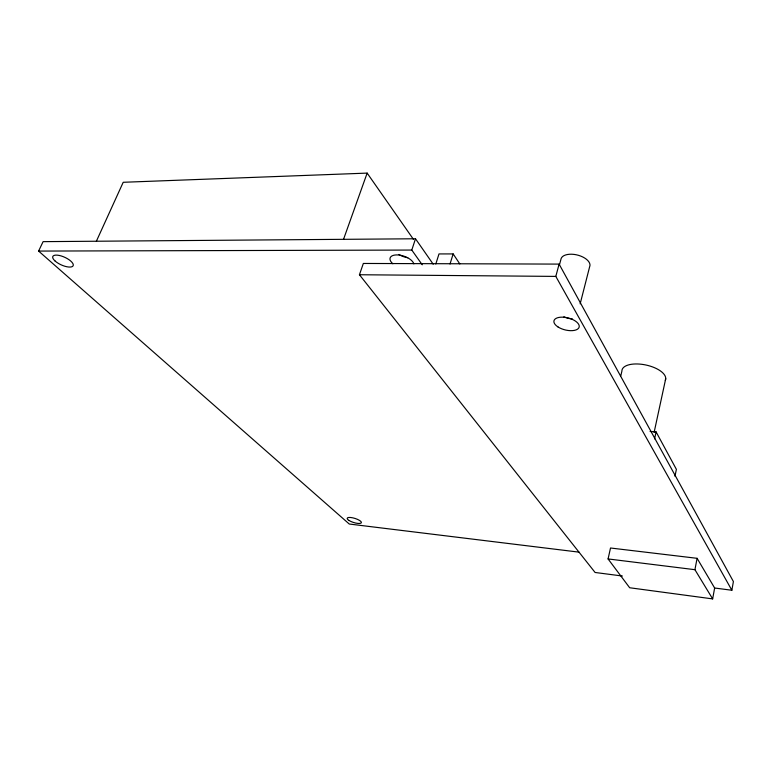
<?xml version="1.0" encoding="UTF-8"?>
<svg xmlns="http://www.w3.org/2000/svg" width="772" height="772" viewBox="0 0 772 772"><rect width="100%" height="100%" fill="white"/><g stroke="black" fill="none" stroke-linecap="round" stroke-linejoin="round"><path stroke-width="1.16" d="M714.64 588.013L712.653 598.898L629.672 587.753L608.075 558.938L610.517 548.004L697.097 558.32L714.64 588.013L731.856 590.252L733.4 581.548L559.111 264.101L363.342 263.455L359.443 274.745L595.096 572.477L622.406 576.028M712.653 598.898L694.925 569.688L697.097 558.32M674.969 476.256L676.388 469.347L656.084 431.886L650.092 431.461M654.106 432.436L665.725 378.666M654.579 438.882L656.084 431.886M620.804 375.839L621.894 371.149A22.301 9.968 12 0 1 645.846 364.992A22.301 9.968 12 0 1 665.3 380.364M580.168 303.821L589.625 266.813A14.88 7.759 13.8 0 0 578.566 255.349A14.88 7.759 13.8 0 0 561.176 258.427L559.304 265.414M731.856 590.252L555.811 276.405L559.111 264.101M450.018 264.014L453.154 253.92L438.998 253.93L435.823 263.966M422.245 264.796L411.794 250.06L415.5 238.77L43.097 241.646L38.6 251.074L349.272 524.024L579.01 552.144M343.53 239.32L367.154 173.102L123.211 182.288L96.375 241.231M38.6 251.074L411.794 250.06M359.443 274.745L555.811 276.405M608.075 558.938L694.925 569.688M367.154 173.102L413.377 239.262M415.5 238.77L433.208 264.207M453.154 253.92L459.822 263.937M572.37 318.933A12.941 6.263 13.9 0 1 563.859 316.81M407.761 257.723A12.497 6.186 18.8 0 1 398.863 254.461M392.871 263.792A12.555 6.099 18.7 0 1 396.885 254.914A12.555 6.099 18.7 0 1 413.888 263.87M557.973 326.932A12.999 6.176 14 0 0 578.961 327.637A12.999 6.176 14 0 0 562.759 317.167A12.999 6.176 14 0 0 557.973 326.932M348.992 520.463A7.431 2.152 17.3 0 0 361.064 523.069A7.431 2.152 17.3 0 0 352.785 517.838A7.431 2.152 17.3 0 0 348.992 520.463M55.092 261.023A11.184 4.188 24.4 0 0 72.703 266.301A11.184 4.188 24.4 0 0 61.152 255.937A11.184 4.188 24.4 0 0 55.092 261.023"/></g></svg>
